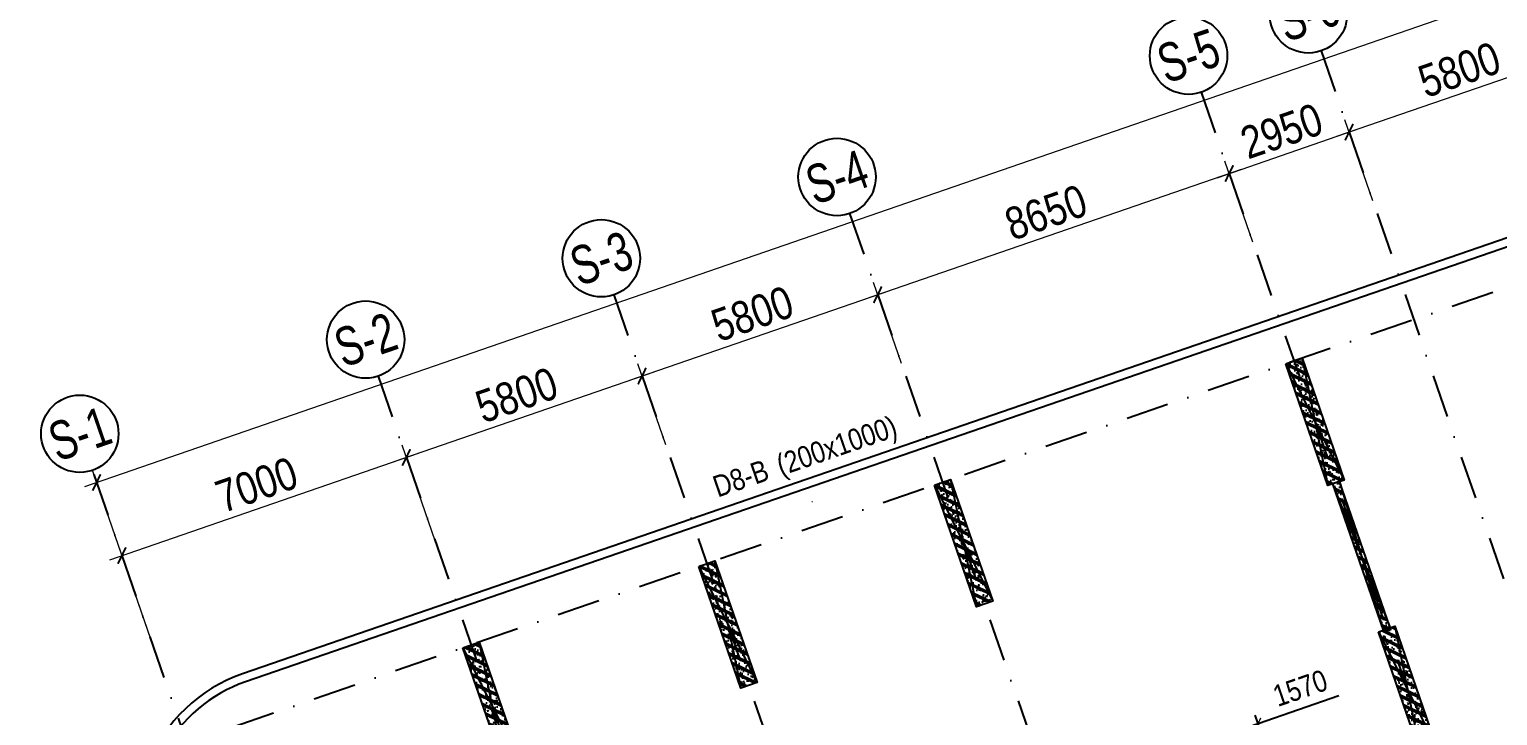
# Model space of a CAD drawing. Header units: millimetres. Extents: x -159515 to 1327256, y -225156 to 138737.
# Drawn here: x -141496 to -107341, y 3151 to 19124 of the extents above; entities that cross this region are included whole.
import ezdxf
from ezdxf.enums import TextEntityAlignment as Align

# ---------------------------------------------------------------- set-up
doc = ezdxf.new("R2010")
doc.units = ezdxf.units.MM
doc.header["$MEASUREMENT"] = 0
doc.linetypes.add('DASHDOT', pattern=[1, 0.5, -0.25, 0, -0.25])
doc.layers.add('ccu12-Tencaukien', color=9, linetype='Continuous', lineweight=15)
doc.layers.add('KT-Kich thuoc', color=159, linetype='Continuous', lineweight=18)
for name, color, linetype in [('ccu12-Text', 31, 'Continuous'), ('KC2-DIM', 251, 'Continuous'), ('KT-Luoi truc South Tower', 8, 'DASHDOT'), ('ST_MBDV Cot vach 220805$0$AUDIT_I_220805193045-1', 50, 'Continuous'), ('ST_MBDV Cot vach 220805$0$AUDIT_I_220805193045-5', 6, 'Continuous'), ('Xref_ST_MBDV Cot vach 30.7.2022|Xref_ST_MBDV Cot vach 30.7.2022|Xref_ST_MBDV Cot vach 30.7.2022|Xref_ST_MBDV Cot vach 30.7.2022|KC-Betong', 6, 'Continuous')]:
    doc.layers.add(name, color=color, linetype=linetype)
doc.styles.add('Arial Narrow', font='ARIALN.TTF')
doc.styles.add('ST_MBDV Cot vach 220805$0$HBA-Text', font='GOTHIC.TTF')
doc.dimstyles.new('ccu12-200', dxfattribs={"dimscale": 200, "dimtxt": 2.5, "dimasz": 1, "dimexe": 1, "dimexo": 2, "dimgap": 1, "dimtad": 1, "dimdec": 0, "dimrnd": 5, "dimdsep": 46, "dimtxsty": 'Arial Narrow', "dimblk": 'ARCHTICK', "dimcen": -1, "dimdle": 1, "dimclrd": 256, "dimclre": 256, "dimclrt": 3, "dimadec": 0, "dimazin": 2, "dimtfac": 0.1, "dimtdec": 0, "dimtmove": 0, "dimatfit": 1, "dimldrblk": 'ARCHTICK', "dimfxl": 1, "dimtvp": 0.833333, "dimtolj": 1, "dimtzin": 12, "dimarcsym": 0})
doc.dimstyles.new('CCU_1-300', dxfattribs={"dimscale": 300, "dimtxt": 2.5, "dimasz": 1, "dimexe": 1, "dimexo": 2, "dimgap": 0.5, "dimtad": 1, "dimdec": 0, "dimdsep": 46, "dimtxsty": 'Arial Narrow', "dimblk": 'ARCHTICK', "dimcen": -1, "dimdle": 1, "dimclrd": 256, "dimclre": 256, "dimclrt": 3, "dimadec": 0, "dimazin": 2, "dimtfac": 0.1, "dimtdec": 0, "dimtix": 1, "dimtmove": 2, "dimatfit": 1, "dimfxl": 1, "dimtvp": 0.833333, "dimtolj": 1, "dimtzin": 12, "dimarcsym": 0})

# ---------------------------------------------------------------- blocks, each defined once
blk = doc.blocks.new('ST_MBDV Cot vach 220805$0$GRID-SYM-flat-103')
at = {"layer": 'ST_MBDV Cot vach 220805$0$AUDIT_I_220805193045-1'}
blk.add_circle((0, 0, 0), 900, dxfattribs=at)
at = {"layer": 'ST_MBDV Cot vach 220805$0$AUDIT_I_220805193045-1', "style": 'ST_MBDV Cot vach 220805$0$HBA-Text'}
blk.add_attdef('GRID', text='', height=900, rotation=19.0471, dxfattribs=at).set_placement((0, 0, 0), align=Align.MIDDLE_CENTER)
blk = doc.blocks.new('_ArchTick')
at = {"color": 0, "const_width": 0.15}
blk.add_lwpolyline([(-0.5, -0.5), (0.5, 0.5)], dxfattribs=at)
blk = doc.blocks.new('*D436')
at = {"layer": 'Defpoints', "color": 0, "transparency": 16777216}
for p in [(-52359, 62652), (-108654, 48212), (-107112, 43748, 0)]:
    blk.add_point(p, dxfattribs=at)
at = {"layer": 'KT-Kich thuoc', "lineweight": -2, "transparency": 16777216}
for p, q in [((-52555, 63219), (-53998, 67400)), ((-53617, 67214), (-108937, 48114)), ((-107308, 44315), (-108751, 48496))]:
    blk.add_line(p, q, dxfattribs=at)
at = {"layer": 'KT-Kich thuoc', "lineweight": -2, "transparency": 16777216, "xscale": 300, "yscale": 300, "zscale": 300}
for p, rotation in [((-53900, 67116), 19.04771637789532), ((-108654, 48212), 199.0477163778953)]:
    blk.add_blockref('_ArchTick', p, dxfattribs=dict(at, rotation=rotation))
at = {"layer": 'KT-Kich thuoc', "color": 3, "transparency": 16777216, "insert": (-78140, 59662), "char_height": 750, "attachment_point": 5, "rotation": 19.0477, "style": 'Arial Narrow'}
blk.add_mtext('\\A1;57925', dxfattribs=at)
blk = doc.blocks.new('*D437')
at = {"layer": 'Defpoints', "color": 0, "transparency": 16777216}
for p in [(-101450, 48795), (-100280, 45407), (-106897, 43123)]:
    blk.add_point(p, dxfattribs=at)
at = {"layer": 'KT-Kich thuoc', "lineweight": -2, "transparency": 16777216}
for p, q in [((-108350, 46413), (-101166, 48893)), ((-100476, 45974), (-101548, 49079)), ((-107092, 43690), (-108164, 46794))]:
    blk.add_line(p, q, dxfattribs=at)
for p, xscale, yscale, zscale, rotation in [((-101450, 48795), 300, 300, 300, 19.04713796427213), ((-108066, 46511), 300.0000000000001, 300.0000000000001, 300.0000000000001, 199.0471379642721)]:
    blk.add_blockref('_ArchTick', p, dxfattribs=dict(at, xscale=xscale, yscale=yscale, zscale=zscale, rotation=rotation))
at = {"layer": 'KT-Kich thuoc', "color": 3, "transparency": 16777216, "insert": (-104932, 48157), "char_height": 750, "attachment_point": 5, "rotation": 19.0471, "style": 'Arial Narrow'}
blk.add_mtext('\\A1;7000', dxfattribs=at)
blk = doc.blocks.new('*D438')
at = {"layer": 'Defpoints', "color": 0, "transparency": 16777216}
for p in [(-95967, 50688), (-95220, 48523), (-100280, 45407)]:
    blk.add_point(p, dxfattribs=at)
at = {"layer": 'KT-Kich thuoc', "lineweight": -2, "transparency": 16777216}
for p, q in [((-95415, 49090), (-96065, 50972)), ((-101733, 48697), (-95684, 50786)), ((-100476, 45974), (-101548, 49079))]:
    blk.add_line(p, q, dxfattribs=at)
for p, xscale, yscale, zscale, rotation in [((-95967, 50688), 300, 300, 300, 19.04713796427213), ((-101450, 48795), 300.0000000000001, 300.0000000000001, 300.0000000000001, 199.0471379642721)]:
    blk.add_blockref('_ArchTick', p, dxfattribs=dict(at, xscale=xscale, yscale=yscale, zscale=zscale, rotation=rotation))
at = {"layer": 'KT-Kich thuoc', "color": 3, "transparency": 16777216, "insert": (-98882, 50245), "char_height": 750, "attachment_point": 5, "rotation": 19.0471, "style": 'Arial Narrow'}
blk.add_mtext('\\A1;5800', dxfattribs=at)
blk = doc.blocks.new('*D439')
at = {"layer": 'Defpoints', "color": 0, "transparency": 16777216}
for p in [(-90485, 52581), (-89737, 50415), (-95220, 48523)]:
    blk.add_point(p, dxfattribs=at)
at = {"layer": 'KT-Kich thuoc', "lineweight": -2, "transparency": 16777216}
for p, q in [((-96251, 50590), (-90201, 52679)), ((-89933, 50983), (-90583, 52864)), ((-95415, 49090), (-96065, 50972))]:
    blk.add_line(p, q, dxfattribs=at)
for p, xscale, yscale, zscale, rotation in [((-90485, 52581), 300, 300, 300, 19.04713796427213), ((-95967, 50688), 300.0000000000001, 300.0000000000001, 300.0000000000001, 199.0471379642721)]:
    blk.add_blockref('_ArchTick', p, dxfattribs=dict(at, xscale=xscale, yscale=yscale, zscale=zscale, rotation=rotation))
at = {"layer": 'KT-Kich thuoc', "color": 3, "transparency": 16777216, "insert": (-93400, 52138), "char_height": 750, "attachment_point": 5, "rotation": 19.0471, "style": 'Arial Narrow'}
blk.add_mtext('\\A1;5800', dxfattribs=at)
blk = doc.blocks.new('*D440')
at = {"layer": 'Defpoints', "color": 0, "transparency": 16777216}
for p in [(-82308, 55404), (-81561, 53238), (-89737, 50415)]:
    blk.add_point(p, dxfattribs=at)
at = {"layer": 'KT-Kich thuoc', "lineweight": -2, "transparency": 16777216}
for p, q in [((-81757, 53805), (-82406, 55687)), ((-90768, 52483), (-82025, 55502)), ((-89933, 50983), (-90583, 52864))]:
    blk.add_line(p, q, dxfattribs=at)
for p, xscale, yscale, zscale, rotation in [((-82308, 55404), 300, 300, 300, 19.04713796427213), ((-90485, 52581), 300.0000000000001, 300.0000000000001, 300.0000000000001, 199.0471379642721)]:
    blk.add_blockref('_ArchTick', p, dxfattribs=dict(at, xscale=xscale, yscale=yscale, zscale=zscale, rotation=rotation))
at = {"layer": 'KT-Kich thuoc', "color": 3, "transparency": 16777216, "insert": (-86570, 54496), "char_height": 750, "attachment_point": 5, "rotation": 19.0471, "style": 'Arial Narrow'}
blk.add_mtext('\\A1;8650', dxfattribs=at)
blk = doc.blocks.new('*D441')
at = {"layer": 'Defpoints', "color": 0, "transparency": 16777216}
for p in [(-79520, 56366), (-78772, 54201), (-81561, 53238)]:
    blk.add_point(p, dxfattribs=at)
at = {"layer": 'KT-Kich thuoc', "lineweight": -2, "transparency": 16777216}
for p, q in [((-82592, 55306), (-79236, 56464)), ((-78968, 54768), (-79618, 56650)), ((-81757, 53805), (-82406, 55687))]:
    blk.add_line(p, q, dxfattribs=at)
for p, xscale, yscale, zscale, rotation in [((-79520, 56366), 300, 300, 300, 19.04713796427213), ((-82308, 55404), 300.0000000000001, 300.0000000000001, 300.0000000000001, 199.0471379642721)]:
    blk.add_blockref('_ArchTick', p, dxfattribs=dict(at, xscale=xscale, yscale=yscale, zscale=zscale, rotation=rotation))
at = {"layer": 'KT-Kich thuoc', "color": 3, "transparency": 16777216, "insert": (-81088, 56389), "char_height": 750, "attachment_point": 5, "rotation": 19.0471, "style": 'Arial Narrow'}
blk.add_mtext('\\A1;2950', dxfattribs=at)
blk = doc.blocks.new('*D442')
at = {"layer": 'Defpoints', "color": 0, "transparency": 16777216}
for p in [(-74037, 58259), (-73290, 56094), (-78772, 54201)]:
    blk.add_point(p, dxfattribs=at)
at = {"layer": 'KT-Kich thuoc', "lineweight": -2, "transparency": 16777216}
for p, q in [((-73486, 56661), (-74135, 58543)), ((-79803, 56269), (-73754, 58357)), ((-78968, 54768), (-79618, 56650))]:
    blk.add_line(p, q, dxfattribs=at)
for p, xscale, yscale, zscale, rotation in [((-74037, 58259), 300, 300, 300, 19.04713796427213), ((-79520, 56366), 300.0000000000001, 300.0000000000001, 300.0000000000001, 199.0471379642721)]:
    blk.add_blockref('_ArchTick', p, dxfattribs=dict(at, xscale=xscale, yscale=yscale, zscale=zscale, rotation=rotation))
at = {"layer": 'KT-Kich thuoc', "color": 3, "transparency": 16777216, "insert": (-76953, 57817), "char_height": 750, "attachment_point": 5, "rotation": 19.0471, "style": 'Arial Narrow'}
blk.add_mtext('\\A1;5800', dxfattribs=at)
blk = doc.blocks.new('*D890')
at = {"layer": 'Defpoints', "color": 0, "transparency": 16777216}
for p in [(-112912, 2971), (-112715, 2401), (-114200, 1889)]:
    blk.add_point(p, dxfattribs=at)
at = {"layer": 'KC2-DIM', "lineweight": -2, "transparency": 16777216}
for p, q in [((-112912, 2971), (-111036, 3619)), ((-112846, 2779), (-112978, 3160)), ((-114396, 2459), (-112912, 2971)), ((-114396, 2459), (-114585, 2394)), ((-114330, 2267), (-114462, 2648))]:
    blk.add_line(p, q, dxfattribs=at)
at = {"layer": 'KC2-DIM', "lineweight": -2, "transparency": 16777216, "xscale": 200, "yscale": 200, "zscale": 200}
for p, rotation in [((-112912, 2971), 199.0471382601571), ((-114396, 2459), 19.04713826015701)]:
    blk.add_blockref('_ArchTick', p, dxfattribs=dict(at, rotation=rotation))
at = {"layer": 'KC2-DIM', "color": 3, "transparency": 16777216, "insert": (-111934, 3791), "char_height": 500, "attachment_point": 5, "rotation": 19.0471, "style": 'Arial Narrow'}
blk.add_mtext('\\A1;1570', dxfattribs=at)
blk = doc.blocks.new('*U192')
at = {"layer": 'ccu12-Tencaukien', "color": 8, "ltscale": 10000}
blk.add_line((361, -155), (354, -155), dxfattribs=at)
at = {"layer": 'ccu12-Text', "color": 2, "style": 'Arial Narrow', "width": 0.8}
blk.add_attdef('SH', text='', height=300, dxfattribs=at).set_placement((276, 6), align=Align.BOTTOM_RIGHT)
at = {"layer": 'ccu12-Text', "color": 31, "style": 'Arial Narrow', "width": 0.8}
for tag, p in [('(', (508, -75)), ('KT', (633, -75)), (')', (963, -75))]:
    blk.add_attdef(tag, text='', height=250, dxfattribs=at).set_placement(p, align=Align.BOTTOM_LEFT)
blk = doc.blocks.new('*U952')
h = blk.add_hatch()
h.set_pattern_fill('VATLIEU04', color=250, scale=40, style=0, pattern_type=2)
h.set_pattern_definition([(50, (-550, 3050), (286.904, -25.101), [30, -330]), (355, (-550, 3050), (-55.5, 300.877), [24, -264]), (100.451, (-526.1, 3047.9), (231.404, 275.776), [25.496, -280.457]), (46.184, (-550, 3130), (426.896, -66.208), [45, -495]), (96.636, (-514.43, 3124.5), (373.865, 389.647), [38.244, -420.685]), (351.184, (-550, 3130), (373.865, 389.65), [36, -396]), (21, (-510, 3110), (238.763, -161.048), [30, -330]), (326, (-510, 3110), (97.326, 290.06), [24, -264]), (71.451, (-490.1, 3096.58), (336.09, 129.012), [25.496, -280.457]), (37.5, (-550, 3050), (4.864, 133.1575), [0, -260.8, 0, -268, 0, -265]), (7.5, (-550, 3050), (105.228, 157.7647), [0, -152.8, 0, -254.8, 0, -101]), (327.5, (-639.2, 3050), (213.529, -9.022), [0, -100, 0, -312, 0, -414]), (317.5, (-679.2, 3050), (233.274, 40.042), [0, -130, 0, -207.2, 0, -294]), (45, (-550, 3050), (-120.208, 120.208), []), (45, (-550, 3099), (-120.208, 120.208), [])])
h.paths.add_polyline_path([(-475, -475), (-75, -475), (-75, 2525), (-475, 2525)])
at = {"color": 6, "ltscale": 0.25}
blk.add_lwpolyline([(-475, -475), (-75, -475), (-75, 2525), (-475, 2525)], close=True, dxfattribs=at)
at = {"layer": 'Defpoints', "linetype": 'ByBlock', "ltscale": 30}
for p, q in [((-75, -475), (-475, 2525)), ((-475, -475), (-75, 2525))]:
    blk.add_line(p, q, dxfattribs=at)
blk = doc.blocks.new('MBC-T8')
at = {"layer": 'Xref_ST_MBDV Cot vach 30.7.2022|Xref_ST_MBDV Cot vach 30.7.2022|Xref_ST_MBDV Cot vach 30.7.2022|Xref_ST_MBDV Cot vach 30.7.2022|KC-Betong', "linetype": 'ByBlock', "xscale": -1, "rotation": 199.0471379540016}
for p in [(-55413, 33210, 0), (-63590, 30388, 0), (-69072, 28495, 0), (-53259, 26972, 0), (-74555, 26602, 0)]:
    blk.add_blockref('*U952', p, dxfattribs=at)
blk = doc.blocks.new('MBCV-T8')
blk.add_blockref('MBC-T8', (30901, -15834, 0))
blk = doc.blocks.new('mbkc-t8')
for points in [[(-26322, 27524), (-26323, 27523), (-28912, 34887, 0.338337), (-32785, 36423), (-62221, 26268, 0.459457), (-64261, 21119), (-55492, 6792, 0.279689), (-50526, 5761), (-27809, 13599, 0.204279), (-27743, 13720), (-27519, 14750, -0.275412), (-26791, 15550), (-22379, 17068, -0.414195), (-21217, 16504), (-12888, -7587, 0.319754), (-8068, -11021), (37069, -11021, 0.36531), (42035, -6710, 0.102434), (42026, -5088), (39585, 6383, 0.132611), (38119, 9181, 0.066499), (36987, 10096, 0.137615), (34907, 10679), (9263, 10679)], [(-26257, 27335), (-26446, 27269), (-29094, 34801, 0.336124), (-32726, 36232), (-62156, 26079, 0.186797), (-64059, 24471, 0.186797)]]:
    blk.add_lwpolyline(points, format="xyb")
blk.add_blockref('MBCV-T8', (-12838, 15813, 0))
blk = doc.blocks.new('*U871')
h = blk.add_hatch()
h.set_pattern_fill('VATLIEU04', color=250, scale=40, style=0, pattern_type=2)
h.set_pattern_definition([(50, (-780, 3650), (286.904, -25.101), [30, -330]), (355, (-780, 3650), (-55.5, 300.877), [24, -264]), (100.4514, (-756.1, 3647.9), (231.404, 275.776), [25.496, -280.457]), (46.184, (-780, 3730), (426.896, -66.208), [45, -495]), (96.636, (-744.43, 3724.5), (373.865, 389.647), [38.244, -420.685]), (351.184, (-780, 3730), (373.865, 389.647), [36, -396]), (21, (-740, 3710), (238.763, -161.048), [30, -330]), (326, (-740, 3710), (97.326, 290.06), [24, -264]), (71.4514, (-720.1, 3696.58), (336.089, 129.012), [25.496, -280.457]), (37.5, (-780, 3650), (4.864, 133.1575), [0, -260.8, 0, -268, 0, -265]), (7.5, (-780, 3650), (105.228, 157.7647), [0, -152.8, 0, -254.8, 0, -101]), (327.5, (-869.2, 3650), (213.529, -9.022), [0, -100, 0, -312, 0, -414]), (317.5, (-909.2, 3650), (233.2745, 40.042), [0, -130, 0, -207.2, 0, -294]), (45, (-780, 3650), (-120.208, 120.208), []), (45, (-780, 3699), (-120.208, 120.208), [])])
h.paths.add_polyline_path([(475, -475), (305, -475), (305, 3125), (475, 3125)])
at = {"color": 6, "ltscale": 0.25}
blk.add_lwpolyline([(475, -475), (305, -475), (305, 3125), (475, 3125)], close=True, dxfattribs=at)
at = {"layer": 'Defpoints', "linetype": 'ByBlock', "ltscale": 30}
for p, q in [((305, -475), (475, 3125)), ((475, -475), (305, 3125))]:
    blk.add_line(p, q, dxfattribs=at)
blk = doc.blocks.new('Asix South Tower')
at = {"layer": 'KT-Luoi truc South Tower', "ltscale": 2000}
for p, q in [((-45928.1, 63080), (-113358.3, 39799.9)), ((-80172.4, 58256.6), (-62007.1, 5641.4)), ((-82960.9, 57293.9), (-64795.6, 4678.7)), ((-91137.3, 54471), (-72972, 1855.8)), ((-96619.8, 52578.2), (-78454.5, -37)), ((-102102.2, 50685.3), (-83937, -1929.8)), ((-108719, 48400.9), (-90553.7, -4214.3))]:
    blk.add_line(p, q, dxfattribs=at)
at = {"layer": 'KT-Kich thuoc'}
ref = blk.add_blockref('ST_MBDV Cot vach 220805$0$GRID-SYM-flat-103', (-80466.2, 59107.3), dxfattribs=at)
ref.add_attrib('GRID', 'S-6', dxfattribs={"layer": 'ST_MBDV Cot vach 220805$0$AUDIT_I_220805193045-1', "height": 900, "rotation": 19, "style": 'ST_MBDV Cot vach 220805$0$HBA-Text', "width": 0.75}).set_placement((-80466.2, 59107.3, 0), align=Align.MIDDLE_CENTER)
ref = blk.add_blockref('ST_MBDV Cot vach 220805$0$GRID-SYM-flat-103', (-83254.6, 58144.6), dxfattribs=at)
ref.add_attrib('GRID', 'S-5', dxfattribs={"layer": 'ST_MBDV Cot vach 220805$0$AUDIT_I_220805193045-1', "height": 900, "rotation": 19, "style": 'ST_MBDV Cot vach 220805$0$HBA-Text', "width": 0.75}).set_placement((-83254.6, 58144.6, 0), align=Align.MIDDLE_CENTER)
ref = blk.add_blockref('ST_MBDV Cot vach 220805$0$GRID-SYM-flat-103', (-91431.1, 55321.7), dxfattribs=at)
ref.add_attrib('GRID', 'S-4', dxfattribs={"layer": 'ST_MBDV Cot vach 220805$0$AUDIT_I_220805193045-1', "height": 900, "rotation": 19, "style": 'ST_MBDV Cot vach 220805$0$HBA-Text', "width": 0.75}).set_placement((-91431.1, 55321.7, 0), align=Align.MIDDLE_CENTER)
ref = blk.add_blockref('ST_MBDV Cot vach 220805$0$GRID-SYM-flat-103', (-96913.5, 53428.9), dxfattribs=at)
ref.add_attrib('GRID', 'S-3', dxfattribs={"layer": 'ST_MBDV Cot vach 220805$0$AUDIT_I_220805193045-1', "height": 900, "rotation": 19, "style": 'ST_MBDV Cot vach 220805$0$HBA-Text', "width": 0.75}).set_placement((-96913.5, 53428.9, 0), align=Align.MIDDLE_CENTER)
ref = blk.add_blockref('ST_MBDV Cot vach 220805$0$GRID-SYM-flat-103', (-102396, 51536.1), dxfattribs=at)
ref.add_attrib('GRID', 'S-2', dxfattribs={"layer": 'ST_MBDV Cot vach 220805$0$AUDIT_I_220805193045-1', "height": 900, "rotation": 19.04714, "style": 'ST_MBDV Cot vach 220805$0$HBA-Text', "width": 0.75}).set_placement((-102396, 51536.1, 0), align=Align.MIDDLE_CENTER)
ref = blk.add_blockref('ST_MBDV Cot vach 220805$0$GRID-SYM-flat-103', (-109045.2, 49346.2), dxfattribs=at)
ref.add_attrib('GRID', 'S-1', dxfattribs={"layer": 'ST_MBDV Cot vach 220805$0$AUDIT_I_220805193045-1', "height": 900, "rotation": 19, "style": 'ST_MBDV Cot vach 220805$0$HBA-Text', "width": 0.75}).set_placement((-109045.2, 49346.2, 0), align=Align.MIDDLE_CENTER)
dim = blk.add_linear_dim(base=(-108653.6, 48211.9), p1=(-52359, 62651.6), p2=(-107112.2, 43747.5, 0), angle=199.04772, dimstyle='CCU_1-300', dxfattribs=at)
dim.commit()
dim.dimension.update_dxf_attribs({"geometry": '*D436', "text_midpoint": (-78139.5, 59662.1), "dimtype": 129})
for base, p1, p2, picture, middle in [((-74037.4, 58259.3), (-78772.3, 54201), (-73289.8, 56093.8), '*D442', (-76952.6, 57816.6)), ((-79519.9, 56366.5), (-81560.8, 53238.3), (-78772.3, 54201), '*D441', (-81088, 56388.8)), ((-82308.4, 55403.7), (-89737.2, 50415.4), (-81560.8, 53238.3), '*D440', (-86570.5, 54496)), ((-90484.8, 52580.8), (-95219.6, 48522.6), (-89737.2, 50415.4), '*D439', (-93399.9, 52138.2)), ((-95967.2, 50688), (-100279.9, 45407), (-95219.6, 48522.6), '*D438', (-98882.4, 50245.4)), ((-101449.7, 48795.2), (-106896.7, 43122.6), (-100279.9, 45407), '*D437', (-104932, 48156.8))]:
    dim = blk.add_linear_dim(base=base, p1=p1, p2=p2, angle=19.04714, dimstyle='CCU_1-300', dxfattribs=at)
    dim.commit()
    dim.dimension.update_dxf_attribs({"geometry": picture, "text_midpoint": middle})

msp = doc.modelspace()

# ---------------------------------------------------------------- block references
msp.add_blockref('mbkc-t8', (-74313.6, -22143.4))
at = {"layer": 'ccu12-Tencaukien', "extrusion": (7.34404e-07, -7.83237e-07, 1)}
ref = msp.add_blockref('*U192', (-123930.5, 8427.6, -0.1), dxfattribs=dict(at, xscale=1.815893337873055, yscale=1.815893337873055, zscale=1.815893337873055, rotation=358.5709629189016))
ref.add_attrib('KT', '(200x1000)', dxfattribs={"color": 31, "extrusion": (7.34404e-07, -7.83237e-07, 1), "height": 500, "rotation": 19.03403, "style": 'Arial Narrow'}).set_placement((-123957, 8583.9, -0.1), align=Align.BOTTOM_LEFT)
ref.add_attrib('SH', 'D8-B', dxfattribs={"color": 2, "extrusion": (7.34404e-07, -7.83237e-07, 1), "height": 500, "rotation": 19.03403, "style": 'Arial Narrow'}).set_placement((-124200.9, 8509.2, -0.1), align=Align.BOTTOM_RIGHT)
at = {"layer": 'KT-Kich thuoc'}
msp.add_blockref('Asix South Tower', (-31277.4, -39634.4), dxfattribs=at)
at = {"layer": 'ST_MBDV Cot vach 220805$0$AUDIT_I_220805193045-5', "linetype": 'ByBlock', "xscale": -1, "rotation": 199.0471379540016}
msp.add_blockref('*U871', (-111313.4, 7993.7, 0), dxfattribs=at)

# ---------------------------------------------------------------- dimensions: what is measured, and where the dimension line sits
at = {"layer": 'KC2-DIM'}
dim = msp.add_aligned_dim(p1=(-114199.6, 1888.6), p2=(-112715.5, 2401), distance=603.2, dimstyle='ccu12-200', override={"dimzin": 0}, dxfattribs=at)
dim.commit()
dim.dimension.update_dxf_attribs({"geometry": '*D890', "text_midpoint": (-111933.9, 3790.6)})

doc.saveas('drawing.dxf')
